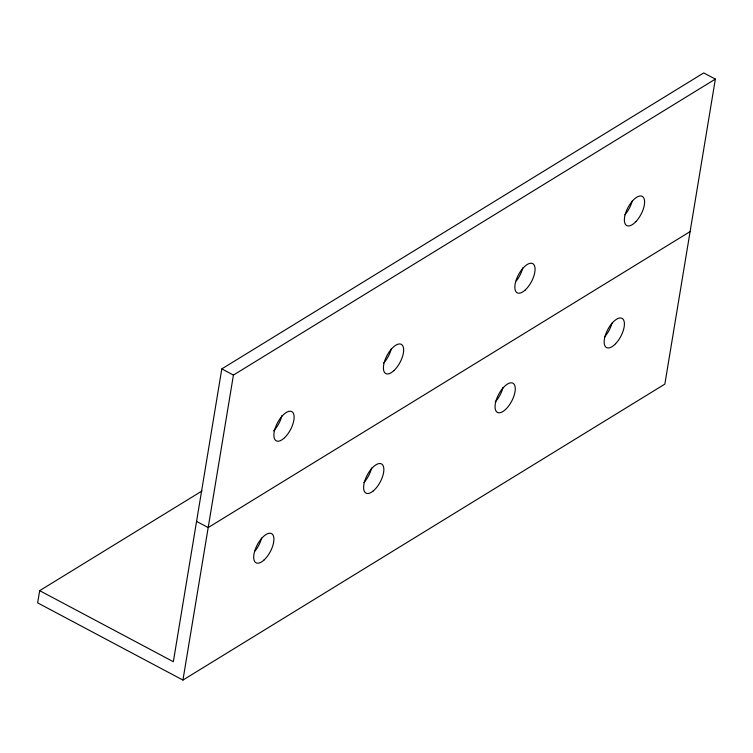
<?xml version="1.0" encoding="UTF-8"?>
<svg xmlns="http://www.w3.org/2000/svg" width="753" height="753" viewBox="0 0 753 753"><rect width="100%" height="100%" fill="white"/><g stroke="black" fill="none" stroke-linecap="round" stroke-linejoin="round"><path stroke-width="1.13" d="M39.674 590.663L37.65 602.871L182.941 680.072L664.852 384.105L715.35 79.103L703.726 72.928L221.806 368.895L173.341 661.699L39.674 590.663L201.983 490.984M182.941 680.072L233.43 375.069L715.35 79.103M690.106 231.604L208.186 527.571L196.561 521.396M221.806 368.895L233.43 375.069M503.023 387.4A16.528 7.351 -62 0 1 495.22 401.98M371.624 467.961A16.528 7.351 -62 0 1 363.897 482.569M391.409 348.441A16.528 7.351 -62 0 1 383.663 363.04M522.817 267.842A16.528 7.351 -62 0 1 516.294 280.907M632.228 201.013A16.528 7.351 -62 0 1 624.877 214.765M611.991 323.15A16.528 7.351 -62 0 1 604.593 336.873M281.914 415.571A16.528 7.351 -62 0 1 273.574 430.904M261.62 537.971A16.528 7.351 -62 0 1 255.041 551.017M505.527 409.481A16.528 7.351 -62 0 0 513.744 383.804A16.528 7.351 -62 0 0 496.236 400.088A16.528 7.351 -62 0 0 505.527 409.481M372.886 491.238A16.528 7.351 -62 0 0 382.891 465.269A16.528 7.351 -62 0 0 365.431 479.021A16.528 7.351 -62 0 0 372.886 491.238M393.97 370.561A16.528 7.351 -62 0 0 402.064 344.912A16.528 7.351 -62 0 0 384.557 361.365A16.528 7.351 -62 0 0 393.97 370.561M525.312 289.914A16.528 7.351 -62 0 0 533.538 264.247A16.528 7.351 -62 0 0 516.021 280.521A16.528 7.351 -62 0 0 525.312 289.914M635.852 221.655A16.528 7.351 -62 0 0 642.478 196.505A16.528 7.351 -62 0 0 625.122 214.737A16.528 7.351 -62 0 0 635.852 221.655M284.54 437.738A16.528 7.351 -62 0 0 292.484 412.126A16.528 7.351 -62 0 0 274.986 428.768A16.528 7.351 -62 0 0 284.54 437.738M264.058 559.997A16.528 7.351 -62 0 0 272.435 534.282A16.528 7.351 -62 0 0 254.919 550.358A16.528 7.351 -62 0 0 264.058 559.997M615.568 343.754A16.528 7.351 -62 0 0 622.345 318.547A16.528 7.351 -62 0 0 604.96 336.6A16.528 7.351 -62 0 0 615.568 343.754"/></g></svg>
